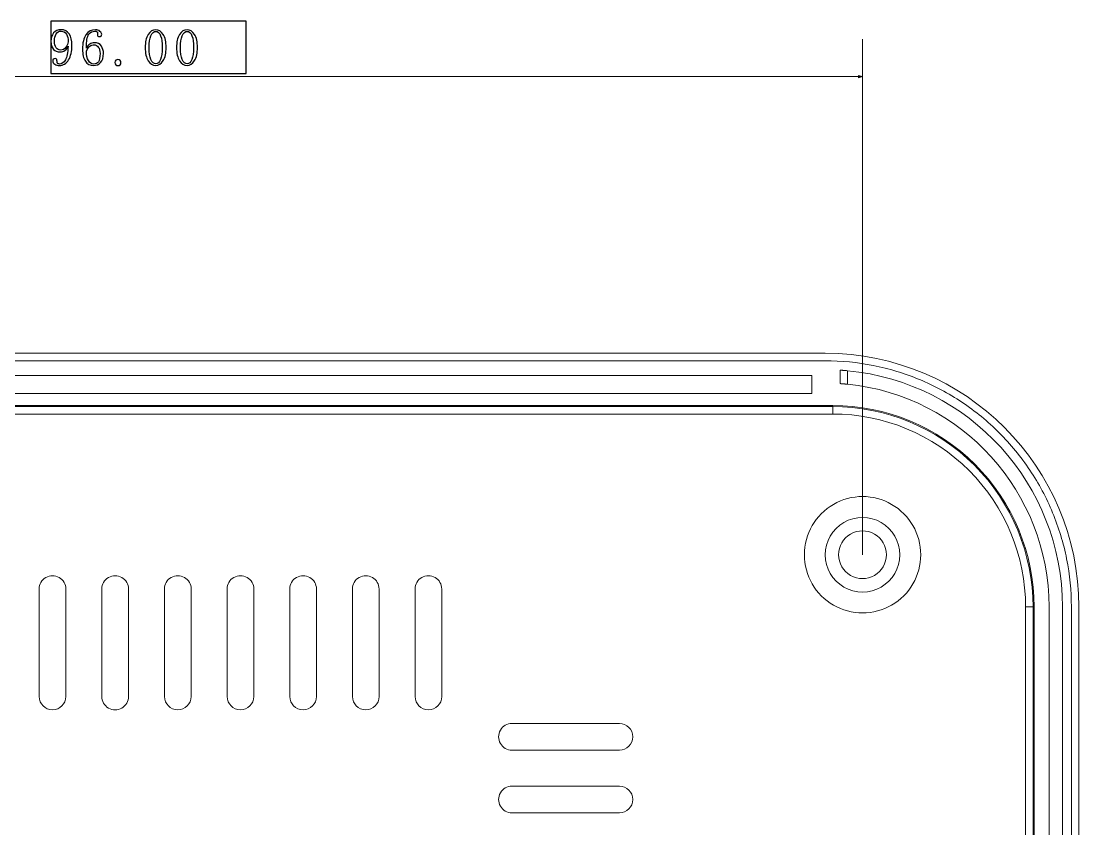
# Model space of a CAD drawing. Header units: millimetres. Extents: x -1304 to 1304, y -904 to 904.
# Drawn here: x -305.3 to -234.4, y 513.6 to 567.8 of the extents above; entities that cross this region are included whole.
import ezdxf

# ---------------------------------------------------------------- set-up
doc = ezdxf.new("R2010")
doc.units = ezdxf.units.MM
doc.header["$MEASUREMENT"] = 0
doc.layers.add('layer 1', color=7, linetype='Continuous')

msp = doc.modelspace()

# ---------------------------------------------------------------- hatches: boundary and pattern name
at = {"layer": 'layer 1', "true_color": 0x00ff00}
h = msp.add_hatch(color=3, dxfattribs=at)
edge = h.paths.add_edge_path()
edge.add_spline(control_points=[(-249.1301, 563.9829), (-249.1301, 563.9829), (-248.8635, 564.0544), (-248.8635, 564.0544), (-248.8635, 564.0544), (-249.1301, 564.1258), (-249.1301, 564.1258), (-249.1301, 564.1258), (-249.1301, 563.9829), (-249.1301, 563.9829)], knot_values=[0, 0, 0, 0, 0.3333333, 0.3333333, 0.3333333, 0.6666667, 0.6666667, 0.6666667, 1, 1, 1, 1], degree=3, periodic=1)

# ---------------------------------------------------------------- linework, layer by layer
at = {"layer": 'layer 1', "color": 3}
for points, knots in [([(-303.265, 567.771), (-303.265, 567.771), (-290.189, 567.771), (-290.189, 567.771), (-290.189, 567.771), (-290.189, 564.271), (-290.189, 564.271), (-290.189, 564.271), (-303.265, 564.271), (-303.265, 564.271), (-303.265, 564.271), (-303.265, 567.771), (-303.265, 567.771)], [0, 0, 0, 0, 0.25, 0.25, 0.25, 0.5, 0.5, 0.5, 0.75, 0.75, 0.75, 1, 1, 1, 1]), ([(-302.3212, 565.8162), (-302.4128, 565.7433), (-302.5265, 565.7065), (-302.663, 565.7065), (-302.8456, 565.7065), (-302.9914, 565.7637), (-303.1005, 565.8775), (-303.2102, 565.9912), (-303.265, 566.1761), (-303.265, 566.431), (-303.265, 566.6498), (-303.2055, 566.8324), (-303.0871, 566.9782), (-302.9687, 567.124), (-302.8001, 567.197), (-302.5813, 567.197), (-302.3533, 567.197), (-302.1753, 567.106), (-302.0482, 566.9234), (-301.9204, 566.7414), (-301.8568, 566.4771), (-301.8568, 566.1306), (-301.8568, 565.748), (-301.9315, 565.4312), (-302.082, 565.1804), (-302.2325, 564.9295), (-302.4402, 564.8041), (-302.7044, 564.8041), (-302.8228, 564.8041), (-302.9255, 564.8315), (-303.0118, 564.8864), (-303.0982, 564.9412), (-303.1419, 565.0141), (-303.1419, 565.1051), (-303.1419, 565.1413), (-303.1303, 565.178), (-303.1075, 565.2142), (-303.0848, 565.251), (-303.0463, 565.269), (-302.9914, 565.269), (-302.9366, 565.269), (-302.9004, 565.2486), (-302.8818, 565.2078), (-302.8637, 565.1664), (-302.8543, 565.1185), (-302.8543, 565.0643), (-302.8543, 565.0275), (-302.8503, 564.9978), (-302.8409, 564.975), (-302.8316, 564.9523), (-302.8228, 564.9365), (-302.8135, 564.9272), (-302.8048, 564.9185), (-302.7884, 564.9115), (-302.7657, 564.9068), (-302.7429, 564.9021), (-302.7178, 564.8998), (-302.6904, 564.8998), (-302.5265, 564.8998), (-302.3941, 564.9914), (-302.2943, 565.1734), (-302.194, 565.356), (-302.1345, 565.661), (-302.1164, 566.0892), (-302.1619, 565.9801), (-302.2302, 565.8891), (-302.3212, 565.8162)], [0, 0, 0, 0, 0.0454545, 0.0454545, 0.0454545, 0.0909091, 0.0909091, 0.0909091, 0.1363636, 0.1363636, 0.1363636, 0.1818182, 0.1818182, 0.1818182, 0.2272727, 0.2272727, 0.2272727, 0.2727273, 0.2727273, 0.2727273, 0.3181818, 0.3181818, 0.3181818, 0.3636364, 0.3636364, 0.3636364, 0.4090909, 0.4090909, 0.4090909, 0.4545455, 0.4545455, 0.4545455, 0.5, 0.5, 0.5, 0.5454545, 0.5454545, 0.5454545, 0.5909091, 0.5909091, 0.5909091, 0.6363636, 0.6363636, 0.6363636, 0.6818182, 0.6818182, 0.6818182, 0.7272727, 0.7272727, 0.7272727, 0.7727273, 0.7727273, 0.7727273, 0.8181818, 0.8181818, 0.8181818, 0.8636364, 0.8636364, 0.8636364, 0.9090909, 0.9090909, 0.9090909, 0.9545455, 0.9545455, 0.9545455, 1, 1, 1, 1]), ([(-302.9232, 566.9164), (-302.9961, 566.7933), (-303.0323, 566.6364), (-303.0323, 566.445), (-303.0323, 566.2444), (-302.9938, 566.0915), (-302.9162, 565.9871), (-302.8386, 565.8821), (-302.7406, 565.8296), (-302.6222, 565.8296), (-302.4857, 565.8296), (-302.3673, 565.8938), (-302.2669, 566.021), (-302.1666, 566.1487), (-302.1164, 566.2671), (-302.1164, 566.3768), (-302.1164, 566.5955), (-302.1526, 566.7705), (-302.2255, 566.903), (-302.2984, 567.0354), (-302.4168, 567.1013), (-302.5813, 567.1013), (-302.7359, 567.1013), (-302.8503, 567.0395), (-302.9232, 566.9164)], [0, 0, 0, 0, 0.125, 0.125, 0.125, 0.25, 0.25, 0.25, 0.375, 0.375, 0.375, 0.5, 0.5, 0.5, 0.625, 0.625, 0.625, 0.75, 0.75, 0.75, 0.875, 0.875, 0.875, 1, 1, 1, 1]), ([(-300.6657, 566.2333), (-300.57, 566.2922), (-300.4673, 566.322), (-300.3583, 566.322), (-300.1395, 566.322), (-299.982, 566.249), (-299.8863, 566.1032), (-299.7907, 565.9574), (-299.7428, 565.7935), (-299.7428, 565.6109), (-299.7428, 565.3373), (-299.8088, 565.1349), (-299.9412, 565.0025), (-300.0736, 564.8706), (-300.2258, 564.8041), (-300.3991, 564.8041), (-300.6453, 564.8041), (-300.8319, 564.8975), (-300.9597, 565.0847), (-301.0874, 565.2714), (-301.151, 565.5426), (-301.151, 565.8979), (-301.151, 566.3173), (-301.0734, 566.6387), (-300.9188, 566.8621), (-300.7637, 567.085), (-300.5543, 567.197), (-300.29, 567.197), (-300.1623, 567.197), (-300.0596, 567.1602), (-299.982, 567.0873), (-299.9044, 567.0144), (-299.8659, 566.9508), (-299.8659, 566.896), (-299.8659, 566.8417), (-299.8776, 566.8003), (-299.9003, 566.7729), (-299.9231, 566.7455), (-299.9616, 566.732), (-300.0164, 566.732), (-300.0619, 566.732), (-300.0963, 566.7437), (-300.1191, 566.7665), (-300.1418, 566.7892), (-300.1529, 566.823), (-300.1529, 566.8685), (-300.1529, 566.8872), (-300.1506, 566.9053), (-300.1465, 566.9234), (-300.1418, 566.9415), (-300.1395, 566.9601), (-300.1395, 566.9782), (-300.1395, 567.0144), (-300.1529, 567.0441), (-300.1803, 567.0669), (-300.2078, 567.0896), (-300.2579, 567.1013), (-300.3308, 567.1013), (-300.486, 567.1013), (-300.6178, 567.0307), (-300.7275, 566.8895), (-300.8366, 566.7478), (-300.8914, 566.4404), (-300.8914, 565.9667), (-300.8366, 566.0851), (-300.7613, 566.1738), (-300.6657, 566.2333)], [0, 0, 0, 0, 0.0454545, 0.0454545, 0.0454545, 0.0909091, 0.0909091, 0.0909091, 0.1363636, 0.1363636, 0.1363636, 0.1818182, 0.1818182, 0.1818182, 0.2272727, 0.2272727, 0.2272727, 0.2727273, 0.2727273, 0.2727273, 0.3181818, 0.3181818, 0.3181818, 0.3636364, 0.3636364, 0.3636364, 0.4090909, 0.4090909, 0.4090909, 0.4545455, 0.4545455, 0.4545455, 0.5, 0.5, 0.5, 0.5454545, 0.5454545, 0.5454545, 0.5909091, 0.5909091, 0.5909091, 0.6363636, 0.6363636, 0.6363636, 0.6818182, 0.6818182, 0.6818182, 0.7272727, 0.7272727, 0.7272727, 0.7727273, 0.7727273, 0.7727273, 0.8181818, 0.8181818, 0.8181818, 0.8636364, 0.8636364, 0.8636364, 0.9090909, 0.9090909, 0.9090909, 0.9545455, 0.9545455, 0.9545455, 1, 1, 1, 1]), ([(-295.7412, 565.1255), (-295.8736, 564.9115), (-296.0398, 564.8041), (-296.2399, 564.8041), (-296.4406, 564.8041), (-296.6092, 564.9091), (-296.7463, 565.1185), (-296.8828, 565.3285), (-296.951, 565.6249), (-296.951, 566.0075), (-296.951, 566.3628), (-296.8851, 566.6498), (-296.7527, 566.8685), (-296.6208, 567.0873), (-296.4499, 567.197), (-296.2399, 567.197), (-296.0398, 567.197), (-295.8736, 567.092), (-295.7412, 566.8825), (-295.6088, 566.6725), (-295.5428, 566.3809), (-295.5428, 566.0075), (-295.5428, 565.6336), (-295.6088, 565.3396), (-295.7412, 565.1255)], [0, 0, 0, 0, 0.125, 0.125, 0.125, 0.25, 0.25, 0.25, 0.375, 0.375, 0.375, 0.5, 0.5, 0.5, 0.625, 0.625, 0.625, 0.75, 0.75, 0.75, 0.875, 0.875, 0.875, 1, 1, 1, 1]), ([(-295.9121, 566.7933), (-295.985, 566.9893), (-296.0941, 567.0873), (-296.2399, 567.0873), (-296.3677, 567.0873), (-296.475, 566.9893), (-296.5613, 566.7933), (-296.6483, 566.5979), (-296.6914, 566.3354), (-296.6914, 566.0075), (-296.6914, 565.661), (-296.6483, 565.3921), (-296.5613, 565.2008), (-296.475, 565.0095), (-296.3677, 564.9138), (-296.2399, 564.9138), (-296.1034, 564.9138), (-295.9961, 565.0095), (-295.9191, 565.2008), (-295.8415, 565.3921), (-295.8024, 565.661), (-295.8024, 566.0075), (-295.8024, 566.3354), (-295.8392, 566.5979), (-295.9121, 566.7933)], [0, 0, 0, 0, 0.125, 0.125, 0.125, 0.25, 0.25, 0.25, 0.375, 0.375, 0.375, 0.5, 0.5, 0.5, 0.625, 0.625, 0.625, 0.75, 0.75, 0.75, 0.875, 0.875, 0.875, 1, 1, 1, 1]), ([(-293.6412, 565.1255), (-293.7736, 564.9115), (-293.9398, 564.8041), (-294.1399, 564.8041), (-294.3406, 564.8041), (-294.5092, 564.9091), (-294.6463, 565.1185), (-294.7828, 565.3285), (-294.851, 565.6249), (-294.851, 566.0075), (-294.851, 566.3628), (-294.7851, 566.6498), (-294.6527, 566.8685), (-294.5208, 567.0873), (-294.3499, 567.197), (-294.1399, 567.197), (-293.9398, 567.197), (-293.7736, 567.092), (-293.6412, 566.8825), (-293.5088, 566.6725), (-293.4428, 566.3809), (-293.4428, 566.0075), (-293.4428, 565.6336), (-293.5088, 565.3396), (-293.6412, 565.1255)], [0, 0, 0, 0, 0.125, 0.125, 0.125, 0.25, 0.25, 0.25, 0.375, 0.375, 0.375, 0.5, 0.5, 0.5, 0.625, 0.625, 0.625, 0.75, 0.75, 0.75, 0.875, 0.875, 0.875, 1, 1, 1, 1]), ([(-293.8121, 566.7933), (-293.885, 566.9893), (-293.9941, 567.0873), (-294.1399, 567.0873), (-294.2677, 567.0873), (-294.375, 566.9893), (-294.4613, 566.7933), (-294.5483, 566.5979), (-294.5914, 566.3354), (-294.5914, 566.0075), (-294.5914, 565.661), (-294.5483, 565.3921), (-294.4613, 565.2008), (-294.375, 565.0095), (-294.2677, 564.9138), (-294.1399, 564.9138), (-294.0034, 564.9138), (-293.8961, 565.0095), (-293.8191, 565.2008), (-293.7415, 565.3921), (-293.7024, 565.661), (-293.7024, 566.0075), (-293.7024, 566.3354), (-293.7392, 566.5979), (-293.8121, 566.7933)], [0, 0, 0, 0, 0.125, 0.125, 0.125, 0.25, 0.25, 0.25, 0.375, 0.375, 0.375, 0.5, 0.5, 0.5, 0.625, 0.625, 0.625, 0.75, 0.75, 0.75, 0.875, 0.875, 0.875, 1, 1, 1, 1]), ([(-300.6523, 566.0962), (-300.7386, 566.0373), (-300.8185, 565.9253), (-300.8914, 565.7614), (-300.8914, 565.4878), (-300.8436, 565.276), (-300.7479, 565.1255), (-300.6523, 564.975), (-300.5356, 564.8998), (-300.3991, 564.8998), (-300.2626, 564.8998), (-300.1576, 564.95), (-300.0847, 565.0503), (-300.0118, 565.1506), (-299.9756, 565.3373), (-299.9756, 565.6109), (-299.9756, 565.7935), (-300.0141, 565.9346), (-300.0917, 566.035), (-300.1693, 566.1353), (-300.2626, 566.1855), (-300.3717, 566.1855), (-300.472, 566.1855), (-300.5653, 566.1557), (-300.6523, 566.0962)], [0, 0, 0, 0, 0.125, 0.125, 0.125, 0.25, 0.25, 0.25, 0.375, 0.375, 0.375, 0.5, 0.5, 0.5, 0.625, 0.625, 0.625, 0.75, 0.75, 0.75, 0.875, 0.875, 0.875, 1, 1, 1, 1]), ([(-298.6339, 564.8455), (-298.6753, 564.8088), (-298.7232, 564.7907), (-298.7774, 564.7907), (-298.8323, 564.7907), (-298.8801, 564.8088), (-298.9215, 564.8455), (-298.9623, 564.8817), (-298.9828, 564.9319), (-298.9828, 564.9955), (-298.9828, 565.0596), (-298.9623, 565.1098), (-298.9215, 565.146), (-298.8801, 565.1827), (-298.8323, 565.2008), (-298.7774, 565.2008), (-298.7232, 565.2008), (-298.6753, 565.1804), (-298.6339, 565.1395), (-298.5931, 565.0981), (-298.5727, 565.0503), (-298.5727, 564.9955), (-298.5727, 564.9319), (-298.5931, 564.8817), (-298.6339, 564.8455)], [0, 0, 0, 0, 0.125, 0.125, 0.125, 0.25, 0.25, 0.25, 0.375, 0.375, 0.375, 0.5, 0.5, 0.5, 0.625, 0.625, 0.625, 0.75, 0.75, 0.75, 0.875, 0.875, 0.875, 1, 1, 1, 1])]:
    msp.add_open_spline(points, degree=3, knots=knots, dxfattribs=at)
at = {"layer": 'layer 1', "color": 3, "lineweight": 0}
for points in [[(-248.8635, 532.0152), (-248.8635, 532.0152), (-248.8635, 566.5544), (-248.8635, 566.5544)], [(-344.8635, 564.0544), (-344.8635, 564.0544), (-248.8635, 564.0544), (-248.8635, 564.0544)]]:
    msp.add_open_spline(points, degree=3, dxfattribs=at)
msp.add_open_spline([(-249.1301, 563.9829), (-249.1301, 563.9829), (-248.8635, 564.0544), (-248.8635, 564.0544), (-248.8635, 564.0544), (-249.1301, 564.1258), (-249.1301, 564.1258), (-249.1301, 564.1258), (-249.1301, 563.9829), (-249.1301, 563.9829)], degree=3, knots=[0, 0, 0, 0, 0.3333333, 0.3333333, 0.3333333, 0.6666667, 0.6666667, 0.6666667, 1, 1, 1, 1], dxfattribs=at)
at = {"layer": 'layer 1', "color": 155, "lineweight": 18}
for points in [[(-251.3635, 545.5152), (-251.3635, 545.5152), (-342.3635, 545.5152), (-342.3635, 545.5152)], [(-234.3635, 528.5152), (-234.3635, 537.904), (-241.9746, 545.5151), (-251.3634, 545.5152)], [(-342.3635, 545.0152), (-342.3635, 545.0152), (-251.3635, 545.0152), (-251.3635, 545.0152)], [(-252.2635, 544.0152), (-252.2635, 544.0152), (-341.4635, 544.0152), (-341.4635, 544.0152)], [(-252.2635, 544.0152), (-252.2635, 544.0152), (-252.2635, 542.8152), (-252.2635, 542.8152)], [(-250.3635, 544.3837), (-250.3635, 544.3837), (-250.3635, 543.4818), (-250.3635, 543.4818)], [(-235.4635, 528.5152), (-235.4635, 536.7154), (-241.6997, 543.5706), (-249.8634, 544.3442)], [(-236.3635, 528.5152), (-236.3635, 536.2185), (-242.1986, 542.6696), (-249.8634, 543.44)], [(-252.2635, 542.8152), (-252.2635, 542.8152), (-341.4635, 542.8152), (-341.4635, 542.8152)], [(-250.8635, 542.0152), (-250.8635, 542.0152), (-342.8635, 542.0152), (-342.8635, 542.0152)], [(-304.0586, 522.5152), (-304.0586, 522.5152), (-304.0586, 529.7152), (-304.0586, 529.7152)], [(-302.2683, 529.7152), (-302.2683, 529.7152), (-302.2683, 522.5152), (-302.2683, 522.5152)], [(-299.8586, 522.5152), (-299.8586, 522.5152), (-299.8586, 529.7152), (-299.8586, 529.7152)], [(-298.0683, 529.7152), (-298.0683, 529.7152), (-298.0683, 522.5152), (-298.0683, 522.5152)], [(-295.6586, 522.5152), (-295.6586, 522.5152), (-295.6586, 529.7152), (-295.6586, 529.7152)], [(-293.8683, 529.7152), (-293.8683, 529.7152), (-293.8683, 522.5152), (-293.8683, 522.5152)], [(-291.4586, 522.5152), (-291.4586, 522.5152), (-291.4586, 529.7152), (-291.4586, 529.7152)], [(-289.6683, 529.7152), (-289.6683, 529.7152), (-289.6683, 522.5152), (-289.6683, 522.5152)], [(-287.2586, 522.5152), (-287.2586, 522.5152), (-287.2586, 529.7152), (-287.2586, 529.7152)], [(-285.4683, 529.7152), (-285.4683, 529.7152), (-285.4683, 522.5152), (-285.4683, 522.5152)], [(-283.0586, 522.5152), (-283.0586, 522.5152), (-283.0586, 529.7152), (-283.0586, 529.7152)], [(-281.2683, 529.7152), (-281.2683, 529.7152), (-281.2683, 522.5152), (-281.2683, 522.5152)], [(-278.8586, 522.5152), (-278.8586, 522.5152), (-278.8586, 529.7152), (-278.8586, 529.7152)], [(-277.0683, 529.7152), (-277.0683, 529.7152), (-277.0683, 522.5152), (-277.0683, 522.5152)], [(-237.3635, 477.5152), (-237.3635, 477.5152), (-237.3635, 528.5152), (-237.3635, 528.5152)], [(-236.3635, 528.5152), (-236.3635, 528.5152), (-236.3635, 507.5152), (-236.3635, 507.5152)], [(-235.4635, 507.5152), (-235.4635, 507.5152), (-235.4635, 528.5152), (-235.4635, 528.5152)], [(-234.8635, 528.5152), (-234.8635, 528.5152), (-234.8635, 507.0152), (-234.8635, 507.0152)], [(-234.3635, 477.5152), (-234.3635, 477.5152), (-234.3635, 528.5152), (-234.3635, 528.5152)], [(-272.3635, 520.7103), (-272.3635, 520.7103), (-265.1635, 520.7103), (-265.1635, 520.7103)], [(-265.1635, 518.92), (-265.1635, 518.92), (-272.3635, 518.92), (-272.3635, 518.92)], [(-272.3635, 516.5103), (-272.3635, 516.5103), (-265.1635, 516.5103), (-265.1635, 516.5103)], [(-265.1635, 514.72), (-265.1635, 514.72), (-272.3635, 514.72), (-272.3635, 514.72)]]:
    msp.add_open_spline(points, degree=3, dxfattribs=at)
for points, knots in [([(-234.8635, 528.5152), (-234.8635, 529.5951), (-234.9698, 530.675), (-235.1805, 531.7341), (-235.3912, 532.7933), (-235.7062, 533.8317), (-236.1194, 534.8294), (-236.5327, 535.8271), (-237.0442, 536.7842), (-237.6442, 537.6821), (-238.2442, 538.58), (-238.9326, 539.4188), (-239.6962, 540.1824), (-240.4598, 540.946), (-241.2986, 541.6344), (-242.1965, 542.2344), (-243.0945, 542.8344), (-244.0515, 543.3459), (-245.0492, 543.7592), (-246.0469, 544.1724), (-247.0853, 544.4874), (-248.1445, 544.6981), (-249.2036, 544.9088), (-250.2835, 545.0152), (-251.3635, 545.0152)], [0, 0, 0, 0, 0.125, 0.125, 0.125, 0.25, 0.25, 0.25, 0.375, 0.375, 0.375, 0.5, 0.5, 0.5, 0.625, 0.625, 0.625, 0.75, 0.75, 0.75, 0.875, 0.875, 0.875, 1, 1, 1, 1]), ([(-250.3635, 544.3837), (-250.3635, 544.3837), (-250.3614, 544.3836), (-250.3574, 544.3833), (-250.3533, 544.383), (-250.3471, 544.3826), (-250.3391, 544.3821), (-250.331, 544.3816), (-250.3209, 544.3809), (-250.3091, 544.3802), (-250.2973, 544.3794), (-250.2838, 544.3785), (-250.2684, 544.3774), (-250.2531, 544.3763), (-250.2359, 544.3751), (-250.2172, 544.3738), (-250.1985, 544.3724), (-250.1783, 544.3709), (-250.1571, 544.3693), (-250.1359, 544.3677), (-250.1137, 544.366), (-250.0905, 544.3641), (-250.0673, 544.3623), (-250.0431, 544.3603), (-250.0181, 544.3581), (-249.9931, 544.356), (-249.9674, 544.3538), (-249.9415, 544.3514), (-249.9157, 544.3491), (-249.8897, 544.3467), (-249.8635, 544.3442)], [0, 0, 0, 0, 0.1, 0.1, 0.1, 0.2, 0.2, 0.2, 0.3, 0.3, 0.3, 0.4, 0.4, 0.4, 0.5, 0.5, 0.5, 0.6, 0.6, 0.6, 0.7, 0.7, 0.7, 0.8, 0.8, 0.8, 0.9, 0.9, 0.9, 1, 1, 1, 1]), ([(-249.8635, 543.44), (-249.8897, 543.4426), (-249.9157, 543.4452), (-249.9415, 543.4476), (-249.9674, 543.4501), (-249.9931, 543.4525), (-250.0181, 543.4547), (-250.0431, 543.457), (-250.0673, 543.4591), (-250.0905, 543.461), (-250.1137, 543.463), (-250.1359, 543.4649), (-250.1571, 543.4666), (-250.1783, 543.4683), (-250.1985, 543.4699), (-250.2172, 543.4713), (-250.2359, 543.4727), (-250.2531, 543.474), (-250.2685, 543.4751), (-250.2838, 543.4763), (-250.2973, 543.4772), (-250.3091, 543.4781), (-250.3209, 543.4789), (-250.331, 543.4796), (-250.3391, 543.4801), (-250.3472, 543.4807), (-250.3533, 543.4811), (-250.3574, 543.4814), (-250.3614, 543.4816), (-250.3634, 543.4818), (-250.3635, 543.4818)], [0, 0, 0, 0, 0.1, 0.1, 0.1, 0.2, 0.2, 0.2, 0.3, 0.3, 0.3, 0.4, 0.4, 0.4, 0.5, 0.5, 0.5, 0.6, 0.6, 0.6, 0.7, 0.7, 0.7, 0.8, 0.8, 0.8, 0.9, 0.9, 0.9, 1, 1, 1, 1]), ([(-237.3635, 528.5152), (-237.3635, 532.0956), (-238.7858, 535.5294), (-241.3175, 538.0611), (-243.8493, 540.5928), (-247.283, 542.0152), (-250.8635, 542.0152)], [0, 0, 0, 0, 0.5, 0.5, 0.5, 1, 1, 1, 1]), ([(-244.9635, 532.0152), (-244.9635, 533.4085), (-245.7068, 534.696), (-246.9135, 535.3927), (-248.1201, 536.0893), (-249.6068, 536.0893), (-250.8135, 535.3927), (-252.0201, 534.696), (-252.7635, 533.4085), (-252.7635, 532.0152)], [0, 0, 0, 0, 0.3333333, 0.3333333, 0.3333333, 0.6666667, 0.6666667, 0.6666667, 1, 1, 1, 1]), ([(-246.3635, 532.0152), (-246.3635, 532.9083), (-246.84, 533.7336), (-247.6135, 534.1802), (-248.387, 534.6268), (-249.34, 534.6268), (-250.1135, 534.1802), (-250.887, 533.7336), (-251.3635, 532.9083), (-251.3635, 532.0152)], [0, 0, 0, 0, 0.3333333, 0.3333333, 0.3333333, 0.6666667, 0.6666667, 0.6666667, 1, 1, 1, 1]), ([(-247.2635, 532.0152), (-247.2635, 532.5868), (-247.5684, 533.115), (-248.0635, 533.4008), (-248.5585, 533.6866), (-249.1684, 533.6866), (-249.6635, 533.4008), (-250.1585, 533.115), (-250.4635, 532.5868), (-250.4635, 532.0152)], [0, 0, 0, 0, 0.3333333, 0.3333333, 0.3333333, 0.6666667, 0.6666667, 0.6666667, 1, 1, 1, 1]), ([(-252.7635, 532.0152), (-252.7635, 530.6218), (-252.0201, 529.3343), (-250.8135, 528.6377), (-249.6068, 527.941), (-248.1201, 527.941), (-246.9135, 528.6377), (-245.7068, 529.3343), (-244.9635, 530.6218), (-244.9635, 532.0152)], [0, 0, 0, 0, 0.3333333, 0.3333333, 0.3333333, 0.6666667, 0.6666667, 0.6666667, 1, 1, 1, 1]), ([(-251.3635, 532.0152), (-251.3635, 531.122), (-250.887, 530.2967), (-250.1135, 529.8501), (-249.34, 529.4035), (-248.387, 529.4035), (-247.6135, 529.8501), (-246.84, 530.2967), (-246.3635, 531.122), (-246.3635, 532.0152)], [0, 0, 0, 0, 0.3333333, 0.3333333, 0.3333333, 0.6666667, 0.6666667, 0.6666667, 1, 1, 1, 1]), ([(-250.4635, 532.0152), (-250.4635, 531.4435), (-250.1585, 530.9153), (-249.6635, 530.6295), (-249.1684, 530.3437), (-248.5585, 530.3437), (-248.0635, 530.6295), (-247.5684, 530.9153), (-247.2635, 531.4435), (-247.2635, 532.0152)], [0, 0, 0, 0, 0.3333333, 0.3333333, 0.3333333, 0.6666667, 0.6666667, 0.6666667, 1, 1, 1, 1]), ([(-302.2683, 529.7152), (-302.2683, 530.035), (-302.4389, 530.3305), (-302.7159, 530.4904), (-302.9928, 530.6503), (-303.3341, 530.6503), (-303.611, 530.4904), (-303.888, 530.3305), (-304.0586, 530.035), (-304.0586, 529.7152)], [0, 0, 0, 0, 0.3333333, 0.3333333, 0.3333333, 0.6666667, 0.6666667, 0.6666667, 1, 1, 1, 1]), ([(-298.0683, 529.7152), (-298.0683, 530.035), (-298.2389, 530.3305), (-298.5159, 530.4904), (-298.7928, 530.6503), (-299.1341, 530.6503), (-299.411, 530.4904), (-299.688, 530.3305), (-299.8586, 530.035), (-299.8586, 529.7152)], [0, 0, 0, 0, 0.3333333, 0.3333333, 0.3333333, 0.6666667, 0.6666667, 0.6666667, 1, 1, 1, 1]), ([(-293.8683, 529.7152), (-293.8683, 530.035), (-294.0389, 530.3305), (-294.3159, 530.4904), (-294.5928, 530.6503), (-294.9341, 530.6503), (-295.211, 530.4904), (-295.488, 530.3305), (-295.6586, 530.035), (-295.6586, 529.7152)], [0, 0, 0, 0, 0.3333333, 0.3333333, 0.3333333, 0.6666667, 0.6666667, 0.6666667, 1, 1, 1, 1]), ([(-289.6683, 529.7152), (-289.6683, 530.035), (-289.8389, 530.3305), (-290.1159, 530.4904), (-290.3928, 530.6503), (-290.7341, 530.6503), (-291.011, 530.4904), (-291.288, 530.3305), (-291.4586, 530.035), (-291.4586, 529.7152)], [0, 0, 0, 0, 0.3333333, 0.3333333, 0.3333333, 0.6666667, 0.6666667, 0.6666667, 1, 1, 1, 1]), ([(-285.4683, 529.7152), (-285.4683, 530.035), (-285.6389, 530.3305), (-285.9159, 530.4904), (-286.1928, 530.6503), (-286.5341, 530.6503), (-286.811, 530.4904), (-287.088, 530.3305), (-287.2586, 530.035), (-287.2586, 529.7152)], [0, 0, 0, 0, 0.3333333, 0.3333333, 0.3333333, 0.6666667, 0.6666667, 0.6666667, 1, 1, 1, 1]), ([(-281.2683, 529.7152), (-281.2683, 530.035), (-281.4389, 530.3305), (-281.7159, 530.4904), (-281.9928, 530.6503), (-282.3341, 530.6503), (-282.611, 530.4904), (-282.888, 530.3305), (-283.0586, 530.035), (-283.0586, 529.7152)], [0, 0, 0, 0, 0.3333333, 0.3333333, 0.3333333, 0.6666667, 0.6666667, 0.6666667, 1, 1, 1, 1]), ([(-277.0683, 529.7152), (-277.0683, 530.035), (-277.2389, 530.3305), (-277.5159, 530.4904), (-277.7928, 530.6503), (-278.1341, 530.6503), (-278.411, 530.4904), (-278.688, 530.3305), (-278.8586, 530.035), (-278.8586, 529.7152)], [0, 0, 0, 0, 0.3333333, 0.3333333, 0.3333333, 0.6666667, 0.6666667, 0.6666667, 1, 1, 1, 1]), ([(-304.0586, 522.5152), (-304.0586, 522.0208), (-303.6579, 521.62), (-303.1635, 521.62), (-302.6691, 521.62), (-302.2683, 522.0208), (-302.2683, 522.5152)], [0, 0, 0, 0, 0.5, 0.5, 0.5, 1, 1, 1, 1]), ([(-299.8586, 522.5152), (-299.8586, 522.1953), (-299.688, 521.8998), (-299.411, 521.7399), (-299.1341, 521.58), (-298.7928, 521.58), (-298.5159, 521.7399), (-298.2389, 521.8998), (-298.0683, 522.1953), (-298.0683, 522.5152)], [0, 0, 0, 0, 0.3333333, 0.3333333, 0.3333333, 0.6666667, 0.6666667, 0.6666667, 1, 1, 1, 1]), ([(-295.6586, 522.5152), (-295.6586, 522.0208), (-295.2579, 521.62), (-294.7635, 521.62), (-294.2691, 521.62), (-293.8683, 522.0208), (-293.8683, 522.5152)], [0, 0, 0, 0, 0.5, 0.5, 0.5, 1, 1, 1, 1]), ([(-291.4586, 522.5152), (-291.4586, 522.0208), (-291.0579, 521.62), (-290.5635, 521.62), (-290.0691, 521.62), (-289.6683, 522.0208), (-289.6683, 522.5152)], [0, 0, 0, 0, 0.5, 0.5, 0.5, 1, 1, 1, 1]), ([(-287.2586, 522.5152), (-287.2586, 522.0208), (-286.8579, 521.62), (-286.3635, 521.62), (-285.8691, 521.62), (-285.4683, 522.0208), (-285.4683, 522.5152)], [0, 0, 0, 0, 0.5, 0.5, 0.5, 1, 1, 1, 1]), ([(-283.0586, 522.5152), (-283.0586, 522.0208), (-282.6579, 521.62), (-282.1635, 521.62), (-281.6691, 521.62), (-281.2683, 522.0208), (-281.2683, 522.5152)], [0, 0, 0, 0, 0.5, 0.5, 0.5, 1, 1, 1, 1]), ([(-278.8586, 522.5152), (-278.8586, 522.0208), (-278.4579, 521.62), (-277.9635, 521.62), (-277.4691, 521.62), (-277.0683, 522.0208), (-277.0683, 522.5152)], [0, 0, 0, 0, 0.5, 0.5, 0.5, 1, 1, 1, 1]), ([(-272.3635, 520.7103), (-272.6833, 520.7103), (-272.9788, 520.5397), (-273.1387, 520.2627), (-273.2986, 519.9858), (-273.2986, 519.6445), (-273.1387, 519.3676), (-272.9788, 519.0906), (-272.6833, 518.92), (-272.3635, 518.92)], [0, 0, 0, 0, 0.3333333, 0.3333333, 0.3333333, 0.6666667, 0.6666667, 0.6666667, 1, 1, 1, 1]), ([(-265.1635, 518.92), (-264.6691, 518.92), (-264.2683, 519.3208), (-264.2683, 519.8152), (-264.2683, 520.3096), (-264.6691, 520.7103), (-265.1635, 520.7103)], [0, 0, 0, 0, 0.5, 0.5, 0.5, 1, 1, 1, 1]), ([(-272.3635, 516.5103), (-272.6833, 516.5103), (-272.9788, 516.3397), (-273.1387, 516.0627), (-273.2986, 515.7858), (-273.2986, 515.4445), (-273.1387, 515.1676), (-272.9788, 514.8906), (-272.6833, 514.72), (-272.3635, 514.72)], [0, 0, 0, 0, 0.3333333, 0.3333333, 0.3333333, 0.6666667, 0.6666667, 0.6666667, 1, 1, 1, 1]), ([(-265.1635, 514.72), (-264.6691, 514.72), (-264.2683, 515.1208), (-264.2683, 515.6152), (-264.2683, 516.1096), (-264.6691, 516.5103), (-265.1635, 516.5103)], [0, 0, 0, 0, 0.5, 0.5, 0.5, 1, 1, 1, 1])]:
    msp.add_open_spline(points, degree=3, knots=knots, dxfattribs=at)
at = {"layer": 'layer 1', "color": 155, "lineweight": 13}
for points in [[(-249.8635, 544.3442), (-249.8635, 544.3442), (-249.8635, 543.44), (-249.8635, 543.44)], [(-342.8635, 541.9447), (-342.8635, 541.9447), (-250.8635, 541.9447), (-250.8635, 541.9447)], [(-250.8635, 542.0152), (-250.8635, 542.0152), (-250.8635, 541.9447), (-250.8635, 541.9447)], [(-250.8635, 541.445), (-250.8635, 541.445), (-250.8635, 541.9447), (-250.8635, 541.9447)], [(-342.8635, 541.445), (-342.8635, 541.445), (-250.8635, 541.445), (-250.8635, 541.445)], [(-237.9336, 528.5152), (-237.9336, 528.5152), (-237.9336, 477.5152), (-237.9336, 477.5152)], [(-237.9336, 528.5152), (-237.9336, 528.5152), (-237.4339, 528.5152), (-237.4339, 528.5152)], [(-237.4339, 528.5152), (-237.4339, 528.5152), (-237.4339, 477.5152), (-237.4339, 477.5152)], [(-237.3635, 528.5152), (-237.3635, 528.5152), (-237.4339, 528.5152), (-237.4339, 528.5152)]]:
    msp.add_open_spline(points, degree=3, dxfattribs=at)
for points in [[(-237.4339, 528.5152), (-237.4339, 532.0769), (-238.8488, 535.4928), (-241.3673, 538.0113), (-243.8859, 540.5298), (-247.3017, 541.9447), (-250.8635, 541.9447)], [(-237.9336, 528.5152), (-237.9336, 531.9444), (-239.2959, 535.2331), (-241.7207, 537.6579), (-244.1455, 540.0828), (-247.4342, 541.445), (-250.8635, 541.445)]]:
    msp.add_open_spline(points, degree=3, knots=[0, 0, 0, 0, 0.5, 0.5, 0.5, 1, 1, 1, 1], dxfattribs=at)

doc.saveas('drawing.dxf')
